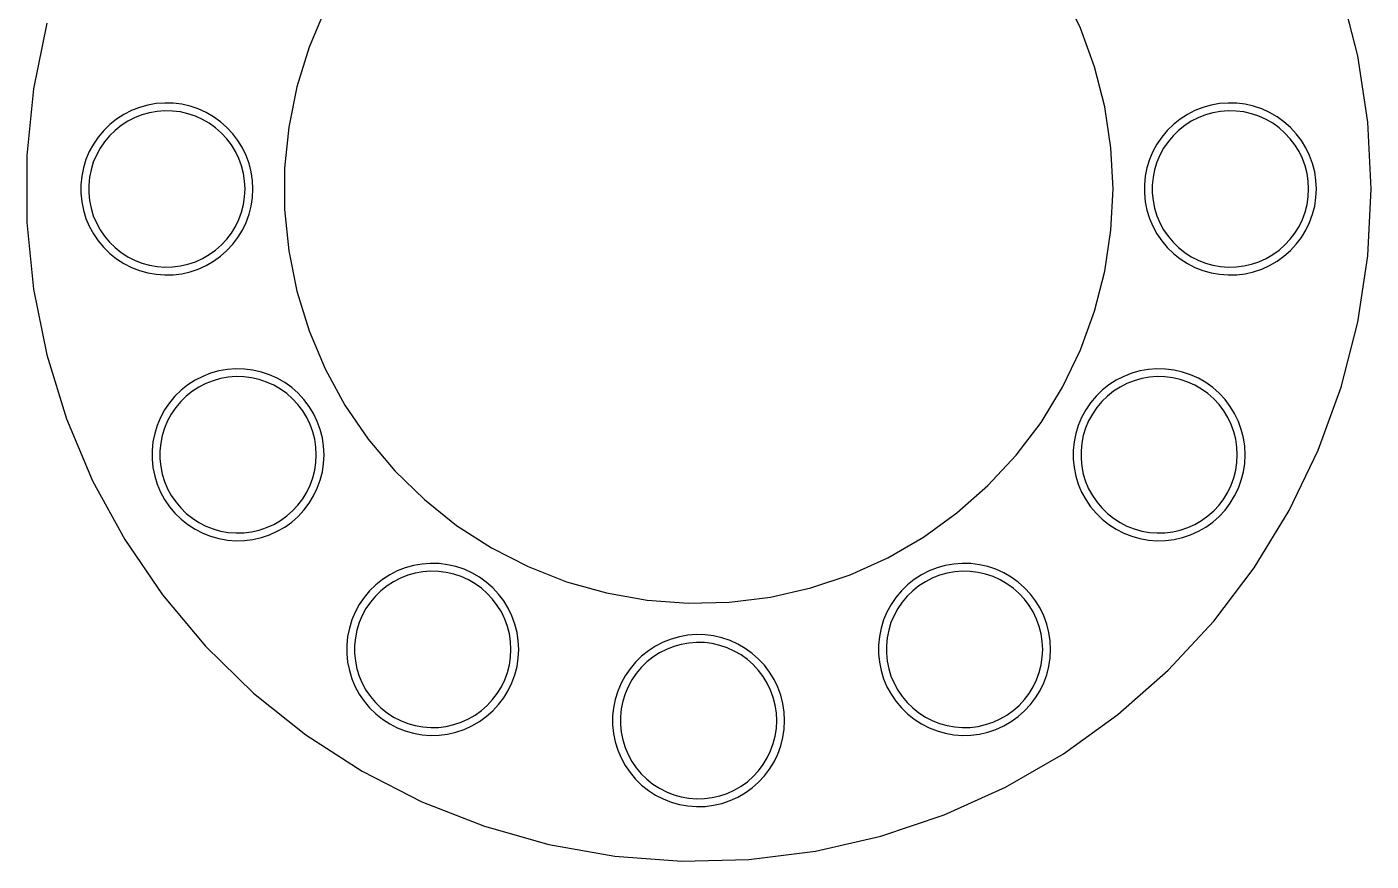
# Model space of a CAD drawing. Header units: millimetres. Extents: x -5 to 104, y -23 to 24.
# Drawn here: x -4.29 to 4.3, y 12.7 to 18.04 of the extents above; entities that cross this region are included whole.
import ezdxf

# ---------------------------------------------------------------- set-up
doc = ezdxf.new("R2010")
doc.units = ezdxf.units.MM
doc.linetypes.add('DASHED', pattern=[1.524, 1.27, -0.254])
doc.layers.add('HIDDEN', color=8, linetype='DASHED')
doc.layers.add('VISIBLE', color=7, linetype='CONTINUOUS')

msp = doc.modelspace()

# ---------------------------------------------------------------- linework, layer by layer
at = {"layer": 'HIDDEN'}
for points in [[(2.65, 16.99866), (2.63683, 17.26252), (2.59746, 17.52375), (2.53227, 17.77976), (2.44191, 18.02802), (2.32729, 18.26604)], [(4.3, 16.99866), (4.27863, 17.42681), (4.21474, 17.85069), (4.10896, 18.26611)], [(-2.38757, 18.14846), (-2.49019, 17.90502), (-2.56805, 17.65257), (-2.6204, 17.39363), (-2.64671, 17.13076), (-2.64671, 16.86657), (-2.6204, 16.6037), (-2.56805, 16.34476), (-2.49019, 16.09231), (-2.38757, 15.84887), (-2.26122, 15.61686), (-2.1124, 15.39858), (-1.94259, 15.19621), (-1.75347, 15.01174), (-1.54692, 14.84703), (-1.325, 14.7037), (-1.08991, 14.58317), (-0.84399, 14.48666), (-0.58968, 14.4151), (-0.32951, 14.36923), (-0.06607, 14.34949), (0.19803, 14.35607), (0.46017, 14.38892), (0.71773, 14.44771), (0.96815, 14.53185), (1.20896, 14.6405), (1.43775, 14.77259), (1.65225, 14.92681), (1.85033, 15.10162), (2.03002, 15.29528), (2.18953, 15.50587), (2.32729, 15.73129), (2.44191, 15.96931), (2.53227, 16.21756), (2.59746, 16.47358), (2.63683, 16.73481), (2.65, 16.99866)], [(-4.16703, 18.05972), (-4.25197, 17.63955), (-4.29465, 17.213), (-4.29465, 16.78433), (-4.25197, 16.35778), (-4.16703, 15.93761), (-4.04068, 15.52798), (-3.87417, 15.13296), (-3.66915, 14.75649), (-3.42767, 14.4023), (-3.15212, 14.07392), (-2.84525, 13.7746), (-2.5101, 13.50733), (-2.15, 13.27475), (-1.76853, 13.07919), (-1.36949, 12.92258), (-0.95684, 12.80647), (-0.53468, 12.73203), (-0.1072, 12.7), (0.32134, 12.71069), (0.74669, 12.76399), (1.16461, 12.85938), (1.57097, 12.99591), (1.96171, 13.17221), (2.33295, 13.38655), (2.68101, 13.63679), (3.00242, 13.92044), (3.29399, 14.23468), (3.55283, 14.57639), (3.77635, 14.94217), (3.96235, 15.32839), (4.10896, 15.73122), (4.21474, 16.14664), (4.27863, 16.57052), (4.3, 16.99866)], [(-2.85, 16.99866), (-2.85273, 17.05343), (-2.86091, 17.10764), (-2.87443, 17.16078), (-2.89319, 17.2123), (-2.91698, 17.2617), (-2.94557, 17.30849), (-2.97868, 17.3522), (-3.01597, 17.39239), (-3.05708, 17.42867), (-3.1016, 17.46068), (-3.14908, 17.48809), (-3.19906, 17.51064), (-3.25104, 17.52811), (-3.30449, 17.54031), (-3.3589, 17.54713), (-3.41371, 17.54849), (-3.46839, 17.5444), (-3.52239, 17.53487), (-3.57517, 17.52002), (-3.62621, 17.49999), (-3.675, 17.47498), (-3.72106, 17.44523), (-3.76393, 17.41104), (-3.80318, 17.37276), (-3.83842, 17.33076), (-3.86931, 17.28545), (-3.89553, 17.2373), (-3.91683, 17.18677), (-3.93299, 17.13438), (-3.94386, 17.08064), (-3.94932, 17.02608), (-3.94932, 16.97125), (-3.94386, 16.91669), (-3.93299, 16.86295), (-3.91683, 16.81055), (-3.89553, 16.76003), (-3.86931, 16.71187), (-3.83842, 16.66657), (-3.80318, 16.62457), (-3.76393, 16.58628), (-3.72106, 16.5521), (-3.675, 16.52235), (-3.62621, 16.49734), (-3.57517, 16.4773), (-3.52239, 16.46245), (-3.46839, 16.45293), (-3.41371, 16.44883), (-3.3589, 16.4502), (-3.30449, 16.45702), (-3.25104, 16.46922), (-3.19906, 16.48668), (-3.14908, 16.50923), (-3.1016, 16.53665), (-3.05708, 16.56866), (-3.01597, 16.60494), (-2.97868, 16.64513), (-2.94557, 16.68884), (-2.91698, 16.73562), (-2.89319, 16.78502), (-2.87443, 16.83655), (-2.86091, 16.88968), (-2.85273, 16.9439), (-2.85, 16.99866)], [(3.95, 16.99866), (3.94727, 17.05343), (3.93909, 17.10764), (3.92557, 17.16078), (3.90681, 17.2123), (3.88302, 17.2617), (3.85443, 17.30849), (3.82132, 17.3522), (3.78403, 17.39239), (3.74292, 17.42867), (3.6984, 17.46068), (3.65092, 17.48809), (3.60094, 17.51064), (3.54896, 17.52811), (3.49551, 17.54031), (3.4411, 17.54713), (3.38629, 17.54849), (3.33161, 17.5444), (3.27761, 17.53487), (3.22483, 17.52002), (3.17379, 17.49999), (3.125, 17.47498), (3.07894, 17.44523), (3.03607, 17.41104), (2.99682, 17.37276), (2.96158, 17.33076), (2.93069, 17.28545), (2.90447, 17.2373), (2.88317, 17.18677), (2.86701, 17.13438), (2.85614, 17.08064), (2.85068, 17.02608), (2.85068, 16.97125), (2.85614, 16.91669), (2.86701, 16.86295), (2.88317, 16.81055), (2.90447, 16.76003), (2.93069, 16.71187), (2.96158, 16.66657), (2.99682, 16.62457), (3.03607, 16.58628), (3.07894, 16.5521), (3.125, 16.52235), (3.17379, 16.49734), (3.22483, 16.4773), (3.27761, 16.46245), (3.33161, 16.45293), (3.38629, 16.44883), (3.4411, 16.4502), (3.49551, 16.45702), (3.54896, 16.46922), (3.60094, 16.48668), (3.65092, 16.50923), (3.6984, 16.53665), (3.74292, 16.56866), (3.78403, 16.60494), (3.82132, 16.64513), (3.85443, 16.68884), (3.88302, 16.73562), (3.90681, 16.78502), (3.92557, 16.83655), (3.93909, 16.88968), (3.94727, 16.9439), (3.95, 16.99866)], [(-2.39449, 15.29866), (-2.39722, 15.35343), (-2.40539, 15.40764), (-2.41892, 15.46078), (-2.43767, 15.5123), (-2.46146, 15.5617), (-2.49006, 15.60849), (-2.52316, 15.6522), (-2.56046, 15.69239), (-2.60157, 15.72867), (-2.64609, 15.76068), (-2.69357, 15.78809), (-2.74355, 15.81064), (-2.79552, 15.82811), (-2.84898, 15.84031), (-2.90338, 15.84713), (-2.9582, 15.84849), (-3.01288, 15.8444), (-3.06687, 15.83487), (-3.11965, 15.82002), (-3.17069, 15.79999), (-3.21949, 15.77498), (-3.26555, 15.74523), (-3.30841, 15.71104), (-3.34766, 15.67276), (-3.38291, 15.63076), (-3.4138, 15.58545), (-3.44002, 15.5373), (-3.46132, 15.48677), (-3.47748, 15.43438), (-3.48834, 15.38064), (-3.4938, 15.32608), (-3.4938, 15.27125), (-3.48834, 15.21669), (-3.47748, 15.16295), (-3.46132, 15.11055), (-3.44002, 15.06003), (-3.4138, 15.01187), (-3.38291, 14.96657), (-3.34766, 14.92457), (-3.30841, 14.88628), (-3.26555, 14.8521), (-3.21949, 14.82235), (-3.17069, 14.79734), (-3.11965, 14.7773), (-3.06687, 14.76245), (-3.01288, 14.75293), (-2.9582, 14.74883), (-2.90338, 14.7502), (-2.84898, 14.75702), (-2.79552, 14.76922), (-2.74355, 14.78668), (-2.69357, 14.80923), (-2.64609, 14.83665), (-2.60157, 14.86866), (-2.56046, 14.90494), (-2.52316, 14.94513), (-2.49006, 14.98884), (-2.46146, 15.03562), (-2.43767, 15.08502), (-2.41892, 15.13655), (-2.40539, 15.18968), (-2.39722, 15.2439), (-2.39449, 15.29866)], [(3.49449, 15.29866), (3.49175, 15.35343), (3.48358, 15.40764), (3.47005, 15.46078), (3.4513, 15.5123), (3.42751, 15.5617), (3.39892, 15.60849), (3.36581, 15.6522), (3.32852, 15.69239), (3.28741, 15.72867), (3.24289, 15.76068), (3.1954, 15.78809), (3.14542, 15.81064), (3.09345, 15.82811), (3.03999, 15.84031), (2.98559, 15.84713), (2.93077, 15.84849), (2.8761, 15.8444), (2.8221, 15.83487), (2.76932, 15.82002), (2.71828, 15.79999), (2.66949, 15.77498), (2.62343, 15.74523), (2.58056, 15.71104), (2.54131, 15.67276), (2.50606, 15.63076), (2.47518, 15.58545), (2.44895, 15.5373), (2.42766, 15.48677), (2.41149, 15.43438), (2.40063, 15.38064), (2.39517, 15.32608), (2.39517, 15.27125), (2.40063, 15.21669), (2.41149, 15.16295), (2.42766, 15.11055), (2.44895, 15.06003), (2.47518, 15.01187), (2.50606, 14.96657), (2.54131, 14.92457), (2.58056, 14.88628), (2.62343, 14.8521), (2.66949, 14.82235), (2.71828, 14.79734), (2.76932, 14.7773), (2.8221, 14.76245), (2.8761, 14.75293), (2.93077, 14.74883), (2.98559, 14.7502), (3.03999, 14.75702), (3.09345, 14.76922), (3.14542, 14.78668), (3.1954, 14.80923), (3.24289, 14.83665), (3.28741, 14.86866), (3.32852, 14.90494), (3.36581, 14.94513), (3.39892, 14.98884), (3.42751, 15.03562), (3.4513, 15.08502), (3.47005, 15.13655), (3.48358, 15.18968), (3.49175, 15.2439), (3.49449, 15.29866)], [(-1.15, 14.05418), (-1.15273, 14.10894), (-1.16091, 14.16316), (-1.17443, 14.21629), (-1.19319, 14.26782), (-1.21698, 14.31722), (-1.24557, 14.364), (-1.27868, 14.40771), (-1.31597, 14.4479), (-1.35708, 14.48418), (-1.4016, 14.51619), (-1.44908, 14.54361), (-1.49906, 14.56616), (-1.55104, 14.58362), (-1.60449, 14.59582), (-1.6589, 14.60264), (-1.71371, 14.60401), (-1.76839, 14.59991), (-1.82239, 14.59039), (-1.87517, 14.57554), (-1.92621, 14.55551), (-1.975, 14.53049), (-2.02106, 14.50074), (-2.06393, 14.46656), (-2.10318, 14.42827), (-2.13842, 14.38627), (-2.16931, 14.34097), (-2.19553, 14.29281), (-2.21683, 14.24229), (-2.23299, 14.18989), (-2.24386, 14.13615), (-2.24932, 14.08159), (-2.24932, 14.02676), (-2.24386, 13.9722), (-2.23299, 13.91846), (-2.21683, 13.86607), (-2.19553, 13.81554), (-2.16931, 13.76739), (-2.13842, 13.72208), (-2.10318, 13.68008), (-2.06393, 13.6418), (-2.02106, 13.60761), (-1.975, 13.57786), (-1.92621, 13.55285), (-1.87517, 13.53282), (-1.82239, 13.51797), (-1.76839, 13.50845), (-1.71371, 13.50435), (-1.6589, 13.50572), (-1.60449, 13.51253), (-1.55104, 13.52473), (-1.49906, 13.5422), (-1.44908, 13.56475), (-1.4016, 13.59216), (-1.35708, 13.62417), (-1.31597, 13.66045), (-1.27868, 13.70064), (-1.24557, 13.74435), (-1.21698, 13.79114), (-1.19319, 13.84054), (-1.17443, 13.89206), (-1.16091, 13.9452), (-1.15273, 13.99941), (-1.15, 14.05418)], [(2.25, 14.05418), (2.24727, 14.10894), (2.23909, 14.16316), (2.22557, 14.21629), (2.20681, 14.26782), (2.18302, 14.31722), (2.15443, 14.364), (2.12132, 14.40771), (2.08403, 14.4479), (2.04292, 14.48418), (1.9984, 14.51619), (1.95092, 14.54361), (1.90094, 14.56616), (1.84896, 14.58362), (1.79551, 14.59582), (1.7411, 14.60264), (1.68629, 14.60401), (1.63161, 14.59991), (1.57761, 14.59039), (1.52483, 14.57554), (1.47379, 14.55551), (1.425, 14.53049), (1.37894, 14.50074), (1.33607, 14.46656), (1.29682, 14.42827), (1.26158, 14.38627), (1.23069, 14.34097), (1.20447, 14.29281), (1.18317, 14.24229), (1.16701, 14.18989), (1.15614, 14.13615), (1.15068, 14.08159), (1.15068, 14.02676), (1.15614, 13.9722), (1.16701, 13.91846), (1.18317, 13.86607), (1.20447, 13.81554), (1.23069, 13.76739), (1.26158, 13.72208), (1.29682, 13.68008), (1.33607, 13.6418), (1.37894, 13.60761), (1.425, 13.57786), (1.47379, 13.55285), (1.52483, 13.53282), (1.57761, 13.51797), (1.63161, 13.50845), (1.68629, 13.50435), (1.7411, 13.50572), (1.79551, 13.51253), (1.84896, 13.52473), (1.90094, 13.5422), (1.95092, 13.56475), (1.9984, 13.59216), (2.04292, 13.62417), (2.08403, 13.66045), (2.12132, 13.70064), (2.15443, 13.74435), (2.18302, 13.79114), (2.20681, 13.84054), (2.22557, 13.89206), (2.23909, 13.9452), (2.24727, 13.99941), (2.25, 14.05418)], [(0.55, 13.59866), (0.54727, 13.65343), (0.53909, 13.70764), (0.52557, 13.76078), (0.50681, 13.8123), (0.48302, 13.8617), (0.45443, 13.90849), (0.42132, 13.9522), (0.38403, 13.99239), (0.34292, 14.02867), (0.2984, 14.06068), (0.25092, 14.08809), (0.20094, 14.11064), (0.14896, 14.12811), (0.09551, 14.14031), (0.0411, 14.14713), (-0.01371, 14.14849), (-0.06839, 14.1444), (-0.12239, 14.13487), (-0.17517, 14.12002), (-0.22621, 14.09999), (-0.275, 14.07498), (-0.32106, 14.04523), (-0.36393, 14.01104), (-0.40318, 13.97276), (-0.43842, 13.93076), (-0.46931, 13.88545), (-0.49553, 13.8373), (-0.51683, 13.78677), (-0.53299, 13.73438), (-0.54386, 13.68064), (-0.54932, 13.62608), (-0.54932, 13.57125), (-0.54386, 13.51669), (-0.53299, 13.46295), (-0.51683, 13.41055), (-0.49553, 13.36003), (-0.46931, 13.31187), (-0.43842, 13.26657), (-0.40318, 13.22457), (-0.36393, 13.18628), (-0.32106, 13.1521), (-0.275, 13.12235), (-0.22621, 13.09734), (-0.17517, 13.0773), (-0.12239, 13.06245), (-0.06839, 13.05293), (-0.01371, 13.04883), (0.0411, 13.0502), (0.09551, 13.05702), (0.14896, 13.06922), (0.20094, 13.08668), (0.25092, 13.10923), (0.2984, 13.13665), (0.34292, 13.16866), (0.38403, 13.20494), (0.42132, 13.24513), (0.45443, 13.28884), (0.48302, 13.33562), (0.50681, 13.38502), (0.52557, 13.43655), (0.53909, 13.48968), (0.54727, 13.5439), (0.55, 13.59866)]]:
    msp.add_lwpolyline(points, dxfattribs=at)
at = {"layer": 'VISIBLE'}
for points in [[(2.65, 16.99866), (2.63683, 17.26252), (2.59746, 17.52375), (2.53227, 17.77976), (2.44191, 18.02802), (2.32729, 18.26604)], [(4.3, 16.99866), (4.27863, 17.42681), (4.21474, 17.85069), (4.10896, 18.26611)], [(-2.38757, 18.14846), (-2.49019, 17.90502), (-2.56805, 17.65257), (-2.6204, 17.39363), (-2.64671, 17.13076), (-2.64671, 16.86657), (-2.6204, 16.6037), (-2.56805, 16.34476), (-2.49019, 16.09231), (-2.38757, 15.84887), (-2.26122, 15.61686), (-2.1124, 15.39858), (-1.94259, 15.19621), (-1.75347, 15.01174), (-1.54692, 14.84703), (-1.325, 14.7037), (-1.08991, 14.58317), (-0.84399, 14.48666), (-0.58968, 14.4151), (-0.32951, 14.36923), (-0.06607, 14.34949), (0.19803, 14.35607), (0.46017, 14.38892), (0.71773, 14.44771), (0.96815, 14.53185), (1.20896, 14.6405), (1.43775, 14.77259), (1.65225, 14.92681), (1.85033, 15.10162), (2.03002, 15.29528), (2.18953, 15.50587), (2.32729, 15.73129), (2.44191, 15.96931), (2.53227, 16.21756), (2.59746, 16.47358), (2.63683, 16.73481), (2.65, 16.99866)], [(-4.16703, 18.05972), (-4.25197, 17.63955), (-4.29465, 17.213), (-4.29465, 16.78433), (-4.25197, 16.35778), (-4.16703, 15.93761), (-4.04068, 15.52798), (-3.87417, 15.13296), (-3.66915, 14.75649), (-3.42767, 14.4023), (-3.15212, 14.07392), (-2.84525, 13.7746), (-2.5101, 13.50733), (-2.15, 13.27475), (-1.76853, 13.07919), (-1.36949, 12.92258), (-0.95684, 12.80647), (-0.53468, 12.73203), (-0.1072, 12.7), (0.32134, 12.71069), (0.74669, 12.76399), (1.16461, 12.85938), (1.57097, 12.99591), (1.96171, 13.17221), (2.33295, 13.38655), (2.68101, 13.63679), (3.00242, 13.92044), (3.29399, 14.23468), (3.55283, 14.57639), (3.77635, 14.94217), (3.96235, 15.32839), (4.10896, 15.73122), (4.21474, 16.14664), (4.27863, 16.57052), (4.3, 16.99866)], [(-2.85, 16.99866), (-2.85273, 17.05343), (-2.86091, 17.10764), (-2.87443, 17.16078), (-2.89319, 17.2123), (-2.91698, 17.2617), (-2.94557, 17.30849), (-2.97868, 17.3522), (-3.01597, 17.39239), (-3.05708, 17.42867), (-3.1016, 17.46068), (-3.14908, 17.48809), (-3.19906, 17.51064), (-3.25104, 17.52811), (-3.30449, 17.54031), (-3.3589, 17.54713), (-3.41371, 17.54849), (-3.46839, 17.5444), (-3.52239, 17.53487), (-3.57517, 17.52002), (-3.62621, 17.49999), (-3.675, 17.47498), (-3.72106, 17.44523), (-3.76393, 17.41104), (-3.80318, 17.37276), (-3.83842, 17.33076), (-3.86931, 17.28545), (-3.89553, 17.2373), (-3.91683, 17.18677), (-3.93299, 17.13438), (-3.94386, 17.08064), (-3.94932, 17.02608), (-3.94932, 16.97125), (-3.94386, 16.91669), (-3.93299, 16.86295), (-3.91683, 16.81055), (-3.89553, 16.76003), (-3.86931, 16.71187), (-3.83842, 16.66657), (-3.80318, 16.62457), (-3.76393, 16.58628), (-3.72106, 16.5521), (-3.675, 16.52235), (-3.62621, 16.49734), (-3.57517, 16.4773), (-3.52239, 16.46245), (-3.46839, 16.45293), (-3.41371, 16.44883), (-3.3589, 16.4502), (-3.30449, 16.45702), (-3.25104, 16.46922), (-3.19906, 16.48668), (-3.14908, 16.50923), (-3.1016, 16.53665), (-3.05708, 16.56866), (-3.01597, 16.60494), (-2.97868, 16.64513), (-2.94557, 16.68884), (-2.91698, 16.73562), (-2.89319, 16.78502), (-2.87443, 16.83655), (-2.86091, 16.88968), (-2.85273, 16.9439), (-2.85, 16.99866)], [(3.95, 16.99866), (3.94727, 17.05343), (3.93909, 17.10764), (3.92557, 17.16078), (3.90681, 17.2123), (3.88302, 17.2617), (3.85443, 17.30849), (3.82132, 17.3522), (3.78403, 17.39239), (3.74292, 17.42867), (3.6984, 17.46068), (3.65092, 17.48809), (3.60094, 17.51064), (3.54896, 17.52811), (3.49551, 17.54031), (3.4411, 17.54713), (3.38629, 17.54849), (3.33161, 17.5444), (3.27761, 17.53487), (3.22483, 17.52002), (3.17379, 17.49999), (3.125, 17.47498), (3.07894, 17.44523), (3.03607, 17.41104), (2.99682, 17.37276), (2.96158, 17.33076), (2.93069, 17.28545), (2.90447, 17.2373), (2.88317, 17.18677), (2.86701, 17.13438), (2.85614, 17.08064), (2.85068, 17.02608), (2.85068, 16.97125), (2.85614, 16.91669), (2.86701, 16.86295), (2.88317, 16.81055), (2.90447, 16.76003), (2.93069, 16.71187), (2.96158, 16.66657), (2.99682, 16.62457), (3.03607, 16.58628), (3.07894, 16.5521), (3.125, 16.52235), (3.17379, 16.49734), (3.22483, 16.4773), (3.27761, 16.46245), (3.33161, 16.45293), (3.38629, 16.44883), (3.4411, 16.4502), (3.49551, 16.45702), (3.54896, 16.46922), (3.60094, 16.48668), (3.65092, 16.50923), (3.6984, 16.53665), (3.74292, 16.56866), (3.78403, 16.60494), (3.82132, 16.64513), (3.85443, 16.68884), (3.88302, 16.73562), (3.90681, 16.78502), (3.92557, 16.83655), (3.93909, 16.88968), (3.94727, 16.9439), (3.95, 16.99866)], [(-2.9, 16.99866), (-2.90248, 17.04845), (-2.90991, 17.09774), (-2.92221, 17.14604), (-2.93926, 17.19288), (-2.96089, 17.23779), (-2.98688, 17.28032), (-3.01698, 17.32006), (-3.05088, 17.3566), (-3.08826, 17.38958), (-3.12873, 17.41868), (-3.17189, 17.4436), (-3.21733, 17.4641), (-3.26458, 17.47998), (-3.31318, 17.49107), (-3.36263, 17.49727), (-3.41247, 17.49851), (-3.46217, 17.49478), (-3.51126, 17.48613), (-3.55924, 17.47263), (-3.60564, 17.45442), (-3.65, 17.43168), (-3.69187, 17.40463), (-3.73084, 17.37355), (-3.76653, 17.33875), (-3.79857, 17.30057), (-3.82665, 17.25938), (-3.85048, 17.21561), (-3.86985, 17.16967), (-3.88454, 17.12204), (-3.89442, 17.07318), (-3.89938, 17.02359), (-3.89938, 16.97374), (-3.89442, 16.92414), (-3.88454, 16.87528), (-3.86985, 16.82765), (-3.85048, 16.78172), (-3.82665, 16.73795), (-3.79857, 16.69676), (-3.76653, 16.65858), (-3.73084, 16.62377), (-3.69187, 16.59269), (-3.65, 16.56565), (-3.60564, 16.54291), (-3.55924, 16.5247), (-3.51126, 16.5112), (-3.46217, 16.50254), (-3.41247, 16.49882), (-3.36263, 16.50006), (-3.31318, 16.50626), (-3.26458, 16.51735), (-3.21733, 16.53323), (-3.17189, 16.55373), (-3.12873, 16.57865), (-3.08826, 16.60775), (-3.05088, 16.64073), (-3.01698, 16.67727), (-2.98688, 16.717), (-2.96089, 16.75954), (-2.93926, 16.80445), (-2.92221, 16.85129), (-2.90991, 16.89959), (-2.90248, 16.94888), (-2.9, 16.99866)], [(3.9, 16.99866), (3.89752, 17.04845), (3.89009, 17.09774), (3.87779, 17.14604), (3.86074, 17.19288), (3.83911, 17.23779), (3.81312, 17.28032), (3.78302, 17.32006), (3.74912, 17.3566), (3.71174, 17.38958), (3.67127, 17.41868), (3.62811, 17.4436), (3.58267, 17.4641), (3.53542, 17.47998), (3.48682, 17.49107), (3.43737, 17.49727), (3.38753, 17.49851), (3.33783, 17.49478), (3.28874, 17.48613), (3.24076, 17.47263), (3.19436, 17.45442), (3.15, 17.43168), (3.10813, 17.40463), (3.06916, 17.37355), (3.03347, 17.33875), (3.00143, 17.30057), (2.97335, 17.25938), (2.94952, 17.21561), (2.93015, 17.16967), (2.91546, 17.12204), (2.90558, 17.07318), (2.90062, 17.02359), (2.90062, 16.97374), (2.90558, 16.92414), (2.91546, 16.87528), (2.93015, 16.82765), (2.94952, 16.78172), (2.97335, 16.73795), (3.00143, 16.69676), (3.03347, 16.65858), (3.06916, 16.62377), (3.10813, 16.59269), (3.15, 16.56565), (3.19436, 16.54291), (3.24076, 16.5247), (3.28874, 16.5112), (3.33783, 16.50254), (3.38753, 16.49882), (3.43737, 16.50006), (3.48682, 16.50626), (3.53542, 16.51735), (3.58267, 16.53323), (3.62811, 16.55373), (3.67127, 16.57865), (3.71174, 16.60775), (3.74912, 16.64073), (3.78302, 16.67727), (3.81312, 16.717), (3.83911, 16.75954), (3.86074, 16.80445), (3.87779, 16.85129), (3.89009, 16.89959), (3.89752, 16.94888), (3.9, 16.99866)], [(-2.39449, 15.29866), (-2.39722, 15.35343), (-2.40539, 15.40764), (-2.41892, 15.46078), (-2.43767, 15.5123), (-2.46146, 15.5617), (-2.49006, 15.60849), (-2.52316, 15.6522), (-2.56046, 15.69239), (-2.60157, 15.72867), (-2.64609, 15.76068), (-2.69357, 15.78809), (-2.74355, 15.81064), (-2.79552, 15.82811), (-2.84898, 15.84031), (-2.90338, 15.84713), (-2.9582, 15.84849), (-3.01288, 15.8444), (-3.06687, 15.83487), (-3.11965, 15.82002), (-3.17069, 15.79999), (-3.21949, 15.77498), (-3.26555, 15.74523), (-3.30841, 15.71104), (-3.34766, 15.67276), (-3.38291, 15.63076), (-3.4138, 15.58545), (-3.44002, 15.5373), (-3.46132, 15.48677), (-3.47748, 15.43438), (-3.48834, 15.38064), (-3.4938, 15.32608), (-3.4938, 15.27125), (-3.48834, 15.21669), (-3.47748, 15.16295), (-3.46132, 15.11055), (-3.44002, 15.06003), (-3.4138, 15.01187), (-3.38291, 14.96657), (-3.34766, 14.92457), (-3.30841, 14.88628), (-3.26555, 14.8521), (-3.21949, 14.82235), (-3.17069, 14.79734), (-3.11965, 14.7773), (-3.06687, 14.76245), (-3.01288, 14.75293), (-2.9582, 14.74883), (-2.90338, 14.7502), (-2.84898, 14.75702), (-2.79552, 14.76922), (-2.74355, 14.78668), (-2.69357, 14.80923), (-2.64609, 14.83665), (-2.60157, 14.86866), (-2.56046, 14.90494), (-2.52316, 14.94513), (-2.49006, 14.98884), (-2.46146, 15.03562), (-2.43767, 15.08502), (-2.41892, 15.13655), (-2.40539, 15.18968), (-2.39722, 15.2439), (-2.39449, 15.29866)], [(3.49449, 15.29866), (3.49175, 15.35343), (3.48358, 15.40764), (3.47005, 15.46078), (3.4513, 15.5123), (3.42751, 15.5617), (3.39892, 15.60849), (3.36581, 15.6522), (3.32852, 15.69239), (3.28741, 15.72867), (3.24289, 15.76068), (3.1954, 15.78809), (3.14542, 15.81064), (3.09345, 15.82811), (3.03999, 15.84031), (2.98559, 15.84713), (2.93077, 15.84849), (2.8761, 15.8444), (2.8221, 15.83487), (2.76932, 15.82002), (2.71828, 15.79999), (2.66949, 15.77498), (2.62343, 15.74523), (2.58056, 15.71104), (2.54131, 15.67276), (2.50606, 15.63076), (2.47518, 15.58545), (2.44895, 15.5373), (2.42766, 15.48677), (2.41149, 15.43438), (2.40063, 15.38064), (2.39517, 15.32608), (2.39517, 15.27125), (2.40063, 15.21669), (2.41149, 15.16295), (2.42766, 15.11055), (2.44895, 15.06003), (2.47518, 15.01187), (2.50606, 14.96657), (2.54131, 14.92457), (2.58056, 14.88628), (2.62343, 14.8521), (2.66949, 14.82235), (2.71828, 14.79734), (2.76932, 14.7773), (2.8221, 14.76245), (2.8761, 14.75293), (2.93077, 14.74883), (2.98559, 14.7502), (3.03999, 14.75702), (3.09345, 14.76922), (3.14542, 14.78668), (3.1954, 14.80923), (3.24289, 14.83665), (3.28741, 14.86866), (3.32852, 14.90494), (3.36581, 14.94513), (3.39892, 14.98884), (3.42751, 15.03562), (3.4513, 15.08502), (3.47005, 15.13655), (3.48358, 15.18968), (3.49175, 15.2439), (3.49449, 15.29866)], [(-2.44449, 15.29866), (-2.44697, 15.34845), (-2.4544, 15.39774), (-2.4667, 15.44604), (-2.48375, 15.49288), (-2.50538, 15.53779), (-2.53137, 15.58032), (-2.56146, 15.62006), (-2.59537, 15.6566), (-2.63274, 15.68958), (-2.67321, 15.71868), (-2.71638, 15.7436), (-2.76182, 15.7641), (-2.80907, 15.77998), (-2.85766, 15.79107), (-2.90712, 15.79727), (-2.95695, 15.79851), (-3.00666, 15.79478), (-3.05575, 15.78613), (-3.10373, 15.77263), (-3.15013, 15.75442), (-3.19449, 15.73168), (-3.23636, 15.70463), (-3.27533, 15.67355), (-3.31101, 15.63875), (-3.34305, 15.60057), (-3.37113, 15.55938), (-3.39497, 15.51561), (-3.41433, 15.46967), (-3.42903, 15.42204), (-3.4389, 15.37318), (-3.44386, 15.32359), (-3.44386, 15.27374), (-3.4389, 15.22414), (-3.42903, 15.17528), (-3.41433, 15.12765), (-3.39497, 15.08172), (-3.37113, 15.03795), (-3.34305, 14.99676), (-3.31101, 14.95858), (-3.27533, 14.92377), (-3.23636, 14.89269), (-3.19449, 14.86565), (-3.15013, 14.84291), (-3.10373, 14.8247), (-3.05575, 14.8112), (-3.00666, 14.80254), (-2.95695, 14.79882), (-2.90712, 14.80006), (-2.85766, 14.80626), (-2.80907, 14.81735), (-2.76182, 14.83323), (-2.71638, 14.85373), (-2.67321, 14.87865), (-2.63274, 14.90775), (-2.59537, 14.94073), (-2.56146, 14.97727), (-2.53137, 15.017), (-2.50538, 15.05954), (-2.48375, 15.10445), (-2.4667, 15.15129), (-2.4544, 15.19959), (-2.44697, 15.24888), (-2.44449, 15.29866)], [(3.44449, 15.29866), (3.442, 15.34845), (3.43457, 15.39774), (3.42227, 15.44604), (3.40522, 15.49288), (3.3836, 15.53779), (3.35761, 15.58032), (3.32751, 15.62006), (3.2936, 15.6566), (3.25623, 15.68958), (3.21576, 15.71868), (3.17259, 15.7436), (3.12716, 15.7641), (3.07991, 15.77998), (3.03131, 15.79107), (2.98185, 15.79727), (2.93202, 15.79851), (2.88231, 15.79478), (2.83323, 15.78613), (2.78524, 15.77263), (2.73884, 15.75442), (2.69449, 15.73168), (2.65261, 15.70463), (2.61364, 15.67355), (2.57796, 15.63875), (2.54592, 15.60057), (2.51784, 15.55938), (2.494, 15.51561), (2.47464, 15.46967), (2.45995, 15.42204), (2.45007, 15.37318), (2.44511, 15.32359), (2.44511, 15.27374), (2.45007, 15.22414), (2.45995, 15.17528), (2.47464, 15.12765), (2.494, 15.08172), (2.51784, 15.03795), (2.54592, 14.99676), (2.57796, 14.95858), (2.61364, 14.92377), (2.65261, 14.89269), (2.69449, 14.86565), (2.73884, 14.84291), (2.78524, 14.8247), (2.83323, 14.8112), (2.88231, 14.80254), (2.93202, 14.79882), (2.98185, 14.80006), (3.03131, 14.80626), (3.07991, 14.81735), (3.12716, 14.83323), (3.17259, 14.85373), (3.21576, 14.87865), (3.25623, 14.90775), (3.2936, 14.94073), (3.32751, 14.97727), (3.35761, 15.017), (3.3836, 15.05954), (3.40522, 15.10445), (3.42227, 15.15129), (3.43457, 15.19959), (3.442, 15.24888), (3.44449, 15.29866)], [(-1.15, 14.05418), (-1.15273, 14.10894), (-1.16091, 14.16316), (-1.17443, 14.21629), (-1.19319, 14.26782), (-1.21698, 14.31722), (-1.24557, 14.364), (-1.27868, 14.40771), (-1.31597, 14.4479), (-1.35708, 14.48418), (-1.4016, 14.51619), (-1.44908, 14.54361), (-1.49906, 14.56616), (-1.55104, 14.58362), (-1.60449, 14.59582), (-1.6589, 14.60264), (-1.71371, 14.60401), (-1.76839, 14.59991), (-1.82239, 14.59039), (-1.87517, 14.57554), (-1.92621, 14.55551), (-1.975, 14.53049), (-2.02106, 14.50074), (-2.06393, 14.46656), (-2.10318, 14.42827), (-2.13842, 14.38627), (-2.16931, 14.34097), (-2.19553, 14.29281), (-2.21683, 14.24229), (-2.23299, 14.18989), (-2.24386, 14.13615), (-2.24932, 14.08159), (-2.24932, 14.02676), (-2.24386, 13.9722), (-2.23299, 13.91846), (-2.21683, 13.86607), (-2.19553, 13.81554), (-2.16931, 13.76739), (-2.13842, 13.72208), (-2.10318, 13.68008), (-2.06393, 13.6418), (-2.02106, 13.60761), (-1.975, 13.57786), (-1.92621, 13.55285), (-1.87517, 13.53282), (-1.82239, 13.51797), (-1.76839, 13.50845), (-1.71371, 13.50435), (-1.6589, 13.50572), (-1.60449, 13.51253), (-1.55104, 13.52473), (-1.49906, 13.5422), (-1.44908, 13.56475), (-1.4016, 13.59216), (-1.35708, 13.62417), (-1.31597, 13.66045), (-1.27868, 13.70064), (-1.24557, 13.74435), (-1.21698, 13.79114), (-1.19319, 13.84054), (-1.17443, 13.89206), (-1.16091, 13.9452), (-1.15273, 13.99941), (-1.15, 14.05418)], [(-1.2, 14.05418), (-1.20248, 14.10396), (-1.20991, 14.15325), (-1.22221, 14.20155), (-1.23926, 14.24839), (-1.26089, 14.2933), (-1.28688, 14.33584), (-1.31698, 14.37557), (-1.35088, 14.41211), (-1.38826, 14.44509), (-1.42873, 14.47419), (-1.47189, 14.49911), (-1.51733, 14.51961), (-1.56458, 14.53549), (-1.61318, 14.54658), (-1.66263, 14.55278), (-1.71247, 14.55402), (-1.76217, 14.5503), (-1.81126, 14.54164), (-1.85924, 14.52814), (-1.90564, 14.50993), (-1.95, 14.48719), (-1.99187, 14.46015), (-2.03084, 14.42907), (-2.06653, 14.39426), (-2.09857, 14.35608), (-2.12665, 14.31489), (-2.15048, 14.27112), (-2.16985, 14.22519), (-2.18454, 14.17756), (-2.19442, 14.1287), (-2.19938, 14.0791), (-2.19938, 14.02925), (-2.19442, 13.97966), (-2.18454, 13.9308), (-2.16985, 13.88317), (-2.15048, 13.83724), (-2.12665, 13.79346), (-2.09857, 13.75227), (-2.06653, 13.71409), (-2.03084, 13.67929), (-1.99187, 13.64821), (-1.95, 13.62116), (-1.90564, 13.59842), (-1.85924, 13.58021), (-1.81126, 13.56671), (-1.76217, 13.55806), (-1.71247, 13.55433), (-1.66263, 13.55558), (-1.61318, 13.56177), (-1.56458, 13.57286), (-1.51733, 13.58874), (-1.47189, 13.60924), (-1.42873, 13.63416), (-1.38826, 13.66326), (-1.35088, 13.69624), (-1.31698, 13.73278), (-1.28688, 13.77252), (-1.26089, 13.81505), (-1.23926, 13.85996), (-1.22221, 13.9068), (-1.20991, 13.9551), (-1.20248, 14.00439), (-1.2, 14.05418)], [(2.25, 14.05418), (2.24727, 14.10894), (2.23909, 14.16316), (2.22557, 14.21629), (2.20681, 14.26782), (2.18302, 14.31722), (2.15443, 14.364), (2.12132, 14.40771), (2.08403, 14.4479), (2.04292, 14.48418), (1.9984, 14.51619), (1.95092, 14.54361), (1.90094, 14.56616), (1.84896, 14.58362), (1.79551, 14.59582), (1.7411, 14.60264), (1.68629, 14.60401), (1.63161, 14.59991), (1.57761, 14.59039), (1.52483, 14.57554), (1.47379, 14.55551), (1.425, 14.53049), (1.37894, 14.50074), (1.33607, 14.46656), (1.29682, 14.42827), (1.26158, 14.38627), (1.23069, 14.34097), (1.20447, 14.29281), (1.18317, 14.24229), (1.16701, 14.18989), (1.15614, 14.13615), (1.15068, 14.08159), (1.15068, 14.02676), (1.15614, 13.9722), (1.16701, 13.91846), (1.18317, 13.86607), (1.20447, 13.81554), (1.23069, 13.76739), (1.26158, 13.72208), (1.29682, 13.68008), (1.33607, 13.6418), (1.37894, 13.60761), (1.425, 13.57786), (1.47379, 13.55285), (1.52483, 13.53282), (1.57761, 13.51797), (1.63161, 13.50845), (1.68629, 13.50435), (1.7411, 13.50572), (1.79551, 13.51253), (1.84896, 13.52473), (1.90094, 13.5422), (1.95092, 13.56475), (1.9984, 13.59216), (2.04292, 13.62417), (2.08403, 13.66045), (2.12132, 13.70064), (2.15443, 13.74435), (2.18302, 13.79114), (2.20681, 13.84054), (2.22557, 13.89206), (2.23909, 13.9452), (2.24727, 13.99941), (2.25, 14.05418)], [(2.2, 14.05418), (2.19752, 14.10396), (2.19009, 14.15325), (2.17779, 14.20155), (2.16074, 14.24839), (2.13911, 14.2933), (2.11312, 14.33584), (2.08302, 14.37557), (2.04912, 14.41211), (2.01174, 14.44509), (1.97127, 14.47419), (1.92811, 14.49911), (1.88267, 14.51961), (1.83542, 14.53549), (1.78682, 14.54658), (1.73737, 14.55278), (1.68753, 14.55402), (1.63783, 14.5503), (1.58874, 14.54164), (1.54076, 14.52814), (1.49436, 14.50993), (1.45, 14.48719), (1.40813, 14.46015), (1.36916, 14.42907), (1.33347, 14.39426), (1.30143, 14.35608), (1.27335, 14.31489), (1.24952, 14.27112), (1.23015, 14.22519), (1.21546, 14.17756), (1.20558, 14.1287), (1.20062, 14.0791), (1.20062, 14.02925), (1.20558, 13.97966), (1.21546, 13.9308), (1.23015, 13.88317), (1.24952, 13.83724), (1.27335, 13.79346), (1.30143, 13.75227), (1.33347, 13.71409), (1.36916, 13.67929), (1.40813, 13.64821), (1.45, 13.62116), (1.49436, 13.59842), (1.54076, 13.58021), (1.58874, 13.56671), (1.63783, 13.55806), (1.68753, 13.55433), (1.73737, 13.55558), (1.78682, 13.56177), (1.83542, 13.57286), (1.88267, 13.58874), (1.92811, 13.60924), (1.97127, 13.63416), (2.01174, 13.66326), (2.04912, 13.69624), (2.08302, 13.73278), (2.11312, 13.77252), (2.13911, 13.81505), (2.16074, 13.85996), (2.17779, 13.9068), (2.19009, 13.9551), (2.19752, 14.00439), (2.2, 14.05418)], [(0.55, 13.59866), (0.54727, 13.65343), (0.53909, 13.70764), (0.52557, 13.76078), (0.50681, 13.8123), (0.48302, 13.8617), (0.45443, 13.90849), (0.42132, 13.9522), (0.38403, 13.99239), (0.34292, 14.02867), (0.2984, 14.06068), (0.25092, 14.08809), (0.20094, 14.11064), (0.14896, 14.12811), (0.09551, 14.14031), (0.0411, 14.14713), (-0.01371, 14.14849), (-0.06839, 14.1444), (-0.12239, 14.13487), (-0.17517, 14.12002), (-0.22621, 14.09999), (-0.275, 14.07498), (-0.32106, 14.04523), (-0.36393, 14.01104), (-0.40318, 13.97276), (-0.43842, 13.93076), (-0.46931, 13.88545), (-0.49553, 13.8373), (-0.51683, 13.78677), (-0.53299, 13.73438), (-0.54386, 13.68064), (-0.54932, 13.62608), (-0.54932, 13.57125), (-0.54386, 13.51669), (-0.53299, 13.46295), (-0.51683, 13.41055), (-0.49553, 13.36003), (-0.46931, 13.31187), (-0.43842, 13.26657), (-0.40318, 13.22457), (-0.36393, 13.18628), (-0.32106, 13.1521), (-0.275, 13.12235), (-0.22621, 13.09734), (-0.17517, 13.0773), (-0.12239, 13.06245), (-0.06839, 13.05293), (-0.01371, 13.04883), (0.0411, 13.0502), (0.09551, 13.05702), (0.14896, 13.06922), (0.20094, 13.08668), (0.25092, 13.10923), (0.2984, 13.13665), (0.34292, 13.16866), (0.38403, 13.20494), (0.42132, 13.24513), (0.45443, 13.28884), (0.48302, 13.33562), (0.50681, 13.38502), (0.52557, 13.43655), (0.53909, 13.48968), (0.54727, 13.5439), (0.55, 13.59866)], [(0.5, 13.59866), (0.49752, 13.64845), (0.49009, 13.69774), (0.47779, 13.74604), (0.46074, 13.79288), (0.43911, 13.83779), (0.41312, 13.88032), (0.38302, 13.92006), (0.34912, 13.9566), (0.31174, 13.98958), (0.27127, 14.01868), (0.22811, 14.0436), (0.18267, 14.0641), (0.13542, 14.07998), (0.08682, 14.09107), (0.03737, 14.09727), (-0.01247, 14.09851), (-0.06217, 14.09478), (-0.11126, 14.08613), (-0.15924, 14.07263), (-0.20564, 14.05442), (-0.25, 14.03168), (-0.29187, 14.00463), (-0.33084, 13.97355), (-0.36653, 13.93875), (-0.39857, 13.90057), (-0.42665, 13.85938), (-0.45048, 13.81561), (-0.46985, 13.76967), (-0.48454, 13.72204), (-0.49442, 13.67318), (-0.49938, 13.62359), (-0.49938, 13.57374), (-0.49442, 13.52414), (-0.48454, 13.47528), (-0.46985, 13.42765), (-0.45048, 13.38172), (-0.42665, 13.33795), (-0.39857, 13.29676), (-0.36653, 13.25858), (-0.33084, 13.22377), (-0.29187, 13.19269), (-0.25, 13.16565), (-0.20564, 13.14291), (-0.15924, 13.1247), (-0.11126, 13.1112), (-0.06217, 13.10254), (-0.01247, 13.09882), (0.03737, 13.10006), (0.08682, 13.10626), (0.13542, 13.11735), (0.18267, 13.13323), (0.22811, 13.15373), (0.27127, 13.17865), (0.31174, 13.20775), (0.34912, 13.24073), (0.38302, 13.27727), (0.41312, 13.317), (0.43911, 13.35954), (0.46074, 13.40445), (0.47779, 13.45129), (0.49009, 13.49959), (0.49752, 13.54888), (0.5, 13.59866)]]:
    msp.add_lwpolyline(points, dxfattribs=at)

doc.saveas('drawing.dxf')
